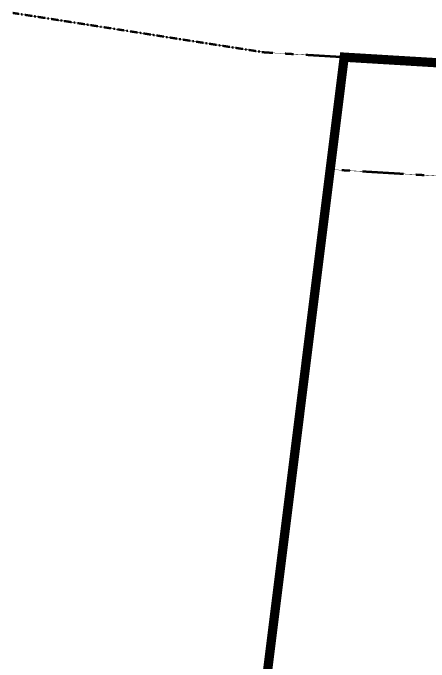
# Model space of a CAD drawing. Header units: millimetres. Extents: x -4865574 to 353735, y -2734656 to 279194.
# Drawn here: x -4865574 to -4843098, y -2673727 to -2638678 of the extents above; entities that cross this region are included whole.
import ezdxf

# ---------------------------------------------------------------- set-up
doc = ezdxf.new("R2010")
doc.units = ezdxf.units.MM
doc.linetypes.add('AM-Property Line', pattern=[9, 5, -1.5, 1, -1.5])
doc.linetypes.add('SiteBoundary RT1$0$DASHDOT', pattern=[1, 0.5, -0.25, 0, -0.25])
doc.layers.add('SITE-1', color=8, linetype='AM-Property Line', lineweight=50)
doc.layers.add('SiteBoundary RT1$0$AM-BOUNDARYLINE', color=242, linetype='SiteBoundary RT1$0$DASHDOT')

# ---------------------------------------------------------------- blocks, each defined once
blk = doc.blocks.new('Family - ___-2026221-LEVEL 61 _BMU ACCESS_')
at = {"layer": 'SITE-1'}
for p, q in [((-4859186, -2733168), (-4847680, -2641065)), ((-4847680, -2641065), (-4832597, -2641971))]:
    blk.add_line(p, q, dxfattribs=at)
blk = doc.blocks.new('Family - ___-2030882-LEVEL 61 _BMU ACCESS_')
at = {"layer": 'SITE-1'}
for p, q in [((-4865574, -2638678), (-4851999, -2640805)), ((-4851999, -2640805), (-4847680, -2641065)), ((-4859186, -2733168), (-4847680, -2641065))]:
    blk.add_line(p, q, dxfattribs=at)
blk = doc.blocks.new('Family - ___-2031174-LEVEL 61 _BMU ACCESS_')
at = {"layer": 'SITE-1'}
for p, q in [((-4865574, -2638678), (-4851999, -2640805)), ((-4851999, -2640805), (-4847680, -2641065)), ((-4847680, -2641065), (-4832597, -2641971))]:
    blk.add_line(p, q, dxfattribs=at)
blk = doc.blocks.new('Family - ___-5299071-LEVEL 61 _BMU ACCESS_')
at = {"layer": 'SITE-1'}
blk.add_line((-4832672, -2648077), (-4848438, -2647130), dxfattribs=at)

msp = doc.modelspace()

# ---------------------------------------------------------------- linework, layer by layer
at = {"layer": 'SiteBoundary RT1$0$AM-BOUNDARYLINE', "color": 216, "lineweight": 50, "ltscale": 25, "const_width": 500}
msp.add_lwpolyline([(-4847680, -2641065), (-4832597, -2641971), (-4813172, -2641283), (-4806960, -2640466), (-4795448, -2732666), (-4806847, -2732666), (-4826930, -2731965), (-4846463, -2734405), (-4859186, -2733168)], close=True, dxfattribs=at)

# ---------------------------------------------------------------- block references
at = {"layer": 'SITE-1'}
for name in ['Family - ___-2031174-LEVEL 61 _BMU ACCESS_', 'Family - ___-2030882-LEVEL 61 _BMU ACCESS_', 'Family - ___-2026221-LEVEL 61 _BMU ACCESS_', 'Family - ___-5299071-LEVEL 61 _BMU ACCESS_']:
    msp.add_blockref(name, (0, 0), dxfattribs=at)

doc.saveas('drawing.dxf')
